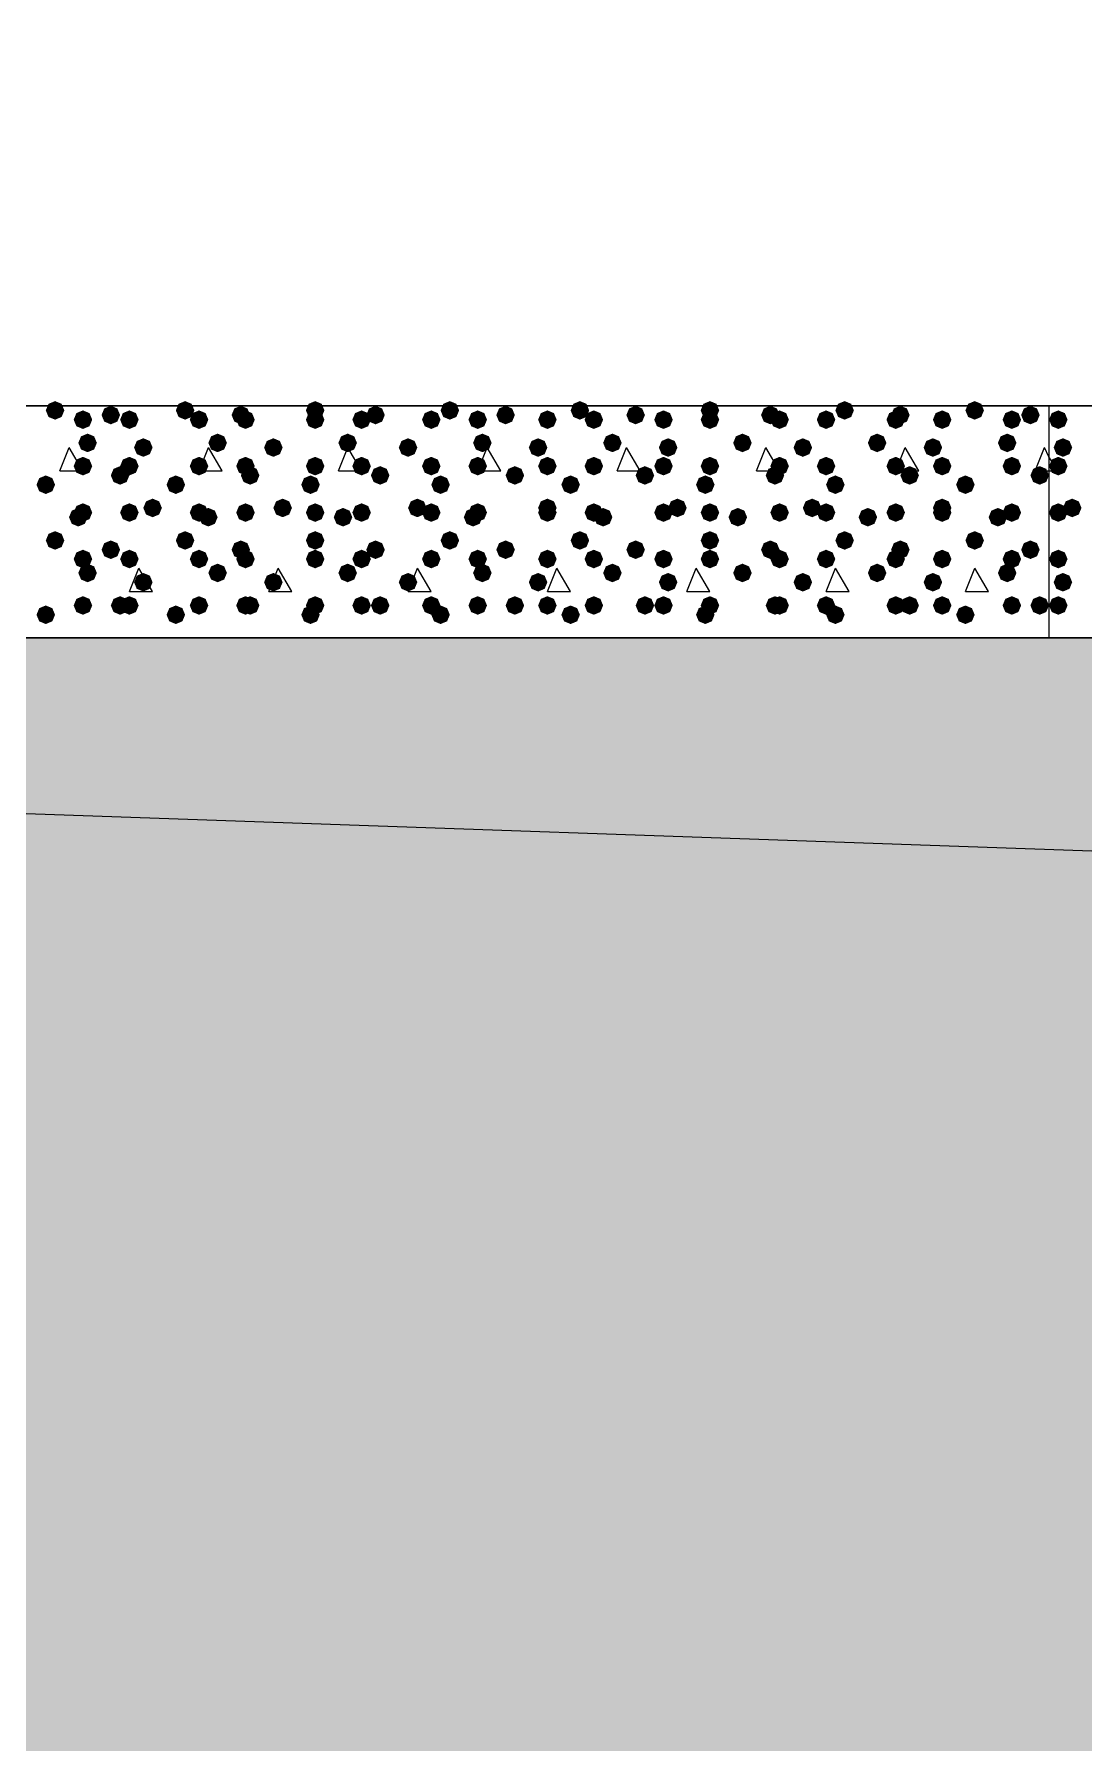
# Model space of a CAD drawing. Header units: millimetres. Extents: x 0 to 420, y 0 to 297.
# Drawn here: x 79.69 to 89.26, y 150.42 to 165.99 of the extents above; entities that cross this region are included whole.
import ezdxf

# ---------------------------------------------------------------- set-up
doc = ezdxf.new("R2010")
doc.units = ezdxf.units.MM
doc.layers.get('0').update_dxf_attribs({"linetype": 'CONTINUOUS'})

msp = doc.modelspace()

# ---------------------------------------------------------------- hatches: boundary and pattern name
at = {"true_color": 0x000008}
for points in [[(79.967667, 162.56), (79.942796, 162.500204), (79.883, 162.475333), (79.823204, 162.500204), (79.798333, 162.56), (79.823204, 162.619796), (79.883, 162.644667), (79.942796, 162.619796)], [(80.475667, 162.517667), (80.450796, 162.457871), (80.391, 162.433), (80.331204, 162.457871), (80.306333, 162.517667), (80.331204, 162.577462), (80.391, 162.602333), (80.450796, 162.577463)], [(81.153, 162.56), (81.128129, 162.500204), (81.068333, 162.475333), (81.008537, 162.500204), (80.983667, 162.56), (81.008537, 162.619796), (81.068333, 162.644667), (81.128129, 162.619796)], [(81.661, 162.517667), (81.636129, 162.457871), (81.576333, 162.433), (81.516537, 162.457871), (81.491667, 162.517667), (81.516537, 162.577462), (81.576333, 162.602333), (81.636129, 162.577463)], [(82.338333, 162.56), (82.313463, 162.500204), (82.253667, 162.475333), (82.193871, 162.500204), (82.169, 162.56), (82.193871, 162.619796), (82.253667, 162.644667), (82.313462, 162.619796)], [(82.888667, 162.517667), (82.863796, 162.457871), (82.804, 162.433), (82.744204, 162.457871), (82.719333, 162.517667), (82.744204, 162.577462), (82.804, 162.602333), (82.863796, 162.577463)], [(83.566, 162.56), (83.541129, 162.500204), (83.481333, 162.475333), (83.421537, 162.500204), (83.396667, 162.56), (83.421537, 162.619796), (83.481333, 162.644667), (83.541129, 162.619796)], [(84.074, 162.517667), (84.049129, 162.457871), (83.989333, 162.433), (83.929538, 162.457871), (83.904667, 162.517667), (83.929537, 162.577462), (83.989333, 162.602333), (84.049129, 162.577463)], [(84.751333, 162.56), (84.726462, 162.500204), (84.666667, 162.475333), (84.606871, 162.500204), (84.582, 162.56), (84.606871, 162.619796), (84.666667, 162.644667), (84.726462, 162.619796)], [(85.259333, 162.517667), (85.234462, 162.457871), (85.174667, 162.433), (85.114871, 162.457871), (85.09, 162.517667), (85.114871, 162.577462), (85.174667, 162.602333), (85.234462, 162.577463)], [(85.936667, 162.56), (85.911796, 162.500204), (85.852, 162.475333), (85.792204, 162.500204), (85.767333, 162.56), (85.792204, 162.619796), (85.852, 162.644667), (85.911796, 162.619796)], [(86.487, 162.517667), (86.462129, 162.457871), (86.402333, 162.433), (86.342538, 162.457871), (86.317667, 162.517667), (86.342537, 162.577462), (86.402333, 162.602333), (86.462129, 162.577463)], [(87.164333, 162.56), (87.139462, 162.500204), (87.079667, 162.475333), (87.019871, 162.500204), (86.995, 162.56), (87.019871, 162.619796), (87.079667, 162.644667), (87.139462, 162.619796)], [(87.672333, 162.517667), (87.647463, 162.457871), (87.587667, 162.433), (87.527871, 162.457871), (87.503, 162.517667), (87.527871, 162.577462), (87.587667, 162.602333), (87.647462, 162.577463)], [(88.349667, 162.56), (88.324796, 162.500204), (88.265, 162.475333), (88.205204, 162.500204), (88.180333, 162.56), (88.205204, 162.619796), (88.265, 162.644667), (88.324796, 162.619796)], [(88.857667, 162.517667), (88.832796, 162.457871), (88.773, 162.433), (88.713204, 162.457871), (88.688333, 162.517667), (88.713204, 162.577462), (88.773, 162.602333), (88.832796, 162.577463)], [(80.221667, 162.475333), (80.196796, 162.415537), (80.137, 162.390667), (80.077204, 162.415537), (80.052333, 162.475333), (80.077204, 162.535129), (80.137, 162.56), (80.196796, 162.535129)], [(80.645, 162.475333), (80.620129, 162.415537), (80.560333, 162.390667), (80.500538, 162.415537), (80.475667, 162.475333), (80.500537, 162.535129), (80.560333, 162.56), (80.620129, 162.535129)], [(81.28, 162.475333), (81.255129, 162.415537), (81.195333, 162.390667), (81.135538, 162.415537), (81.110667, 162.475333), (81.135537, 162.535129), (81.195333, 162.56), (81.255129, 162.535129)], [(81.703333, 162.475333), (81.678463, 162.415537), (81.618667, 162.390667), (81.558871, 162.415537), (81.534, 162.475333), (81.558871, 162.535129), (81.618667, 162.56), (81.678462, 162.535129)], [(82.338333, 162.475333), (82.313463, 162.415537), (82.253667, 162.390667), (82.193871, 162.415537), (82.169, 162.475333), (82.193871, 162.535129), (82.253667, 162.56), (82.313462, 162.535129)], [(82.761667, 162.475333), (82.736796, 162.415537), (82.677, 162.390667), (82.617204, 162.415537), (82.592333, 162.475333), (82.617204, 162.535129), (82.677, 162.56), (82.736796, 162.535129)], [(83.396667, 162.475333), (83.371796, 162.415537), (83.312, 162.390667), (83.252204, 162.415537), (83.227333, 162.475333), (83.252204, 162.535129), (83.312, 162.56), (83.371796, 162.535129)], [(83.82, 162.475333), (83.795129, 162.415537), (83.735333, 162.390667), (83.675538, 162.415537), (83.650667, 162.475333), (83.675537, 162.535129), (83.735333, 162.56), (83.795129, 162.535129)], [(84.455, 162.475333), (84.430129, 162.415537), (84.370333, 162.390667), (84.310538, 162.415537), (84.285667, 162.475333), (84.310537, 162.535129), (84.370333, 162.56), (84.430129, 162.535129)], [(84.878333, 162.475333), (84.853463, 162.415537), (84.793667, 162.390667), (84.733871, 162.415537), (84.709, 162.475333), (84.733871, 162.535129), (84.793667, 162.56), (84.853462, 162.535129)], [(85.513333, 162.475333), (85.488463, 162.415537), (85.428667, 162.390667), (85.368871, 162.415537), (85.344, 162.475333), (85.368871, 162.535129), (85.428667, 162.56), (85.488462, 162.535129)], [(85.936667, 162.475333), (85.911796, 162.415537), (85.852, 162.390667), (85.792204, 162.415537), (85.767333, 162.475333), (85.792204, 162.535129), (85.852, 162.56), (85.911796, 162.535129)], [(86.571667, 162.475333), (86.546796, 162.415537), (86.487, 162.390667), (86.427204, 162.415537), (86.402333, 162.475333), (86.427204, 162.535129), (86.487, 162.56), (86.546796, 162.535129)], [(86.995, 162.475333), (86.970129, 162.415537), (86.910333, 162.390667), (86.850538, 162.415537), (86.825667, 162.475333), (86.850537, 162.535129), (86.910333, 162.56), (86.970129, 162.535129)], [(87.63, 162.475333), (87.605129, 162.415537), (87.545333, 162.390667), (87.485538, 162.415537), (87.460667, 162.475333), (87.485537, 162.535129), (87.545333, 162.56), (87.605129, 162.535129)], [(88.053333, 162.475333), (88.028463, 162.415537), (87.968667, 162.390667), (87.908871, 162.415537), (87.884, 162.475333), (87.908871, 162.535129), (87.968667, 162.56), (88.028462, 162.535129)], [(88.688333, 162.475333), (88.663463, 162.415537), (88.603667, 162.390667), (88.543871, 162.415537), (88.519, 162.475333), (88.543871, 162.535129), (88.603667, 162.56), (88.663462, 162.535129)], [(80.264, 162.263667), (80.239129, 162.203871), (80.179333, 162.179), (80.119538, 162.203871), (80.094667, 162.263667), (80.119537, 162.323462), (80.179333, 162.348333), (80.239129, 162.323463)], [(80.772, 162.221333), (80.747129, 162.161537), (80.687333, 162.136667), (80.627538, 162.161537), (80.602667, 162.221333), (80.627537, 162.281129), (80.687333, 162.306), (80.747129, 162.281129)], [(81.449333, 162.263667), (81.424462, 162.203871), (81.364667, 162.179), (81.304871, 162.203871), (81.28, 162.263667), (81.304871, 162.323462), (81.364667, 162.348333), (81.424462, 162.323463)], [(81.957333, 162.221333), (81.932463, 162.161537), (81.872667, 162.136667), (81.812871, 162.161537), (81.788, 162.221333), (81.812871, 162.281129), (81.872667, 162.306), (81.932462, 162.281129)], [(82.634667, 162.263667), (82.609796, 162.203871), (82.55, 162.179), (82.490204, 162.203871), (82.465333, 162.263667), (82.490204, 162.323462), (82.55, 162.348333), (82.609796, 162.323463)], [(83.185, 162.221333), (83.160129, 162.161537), (83.100333, 162.136667), (83.040538, 162.161537), (83.015667, 162.221333), (83.040537, 162.281129), (83.100333, 162.306), (83.160129, 162.281129)], [(83.862333, 162.263667), (83.837463, 162.203871), (83.777667, 162.179), (83.717871, 162.203871), (83.693, 162.263667), (83.717871, 162.323462), (83.777667, 162.348333), (83.837462, 162.323463)], [(84.370333, 162.221333), (84.345463, 162.161537), (84.285667, 162.136667), (84.225871, 162.161537), (84.201, 162.221333), (84.225871, 162.281129), (84.285667, 162.306), (84.345462, 162.281129)], [(85.047667, 162.263667), (85.022796, 162.203871), (84.963, 162.179), (84.903204, 162.203871), (84.878333, 162.263667), (84.903204, 162.323462), (84.963, 162.348333), (85.022796, 162.323463)], [(85.555667, 162.221333), (85.530796, 162.161537), (85.471, 162.136667), (85.411204, 162.161537), (85.386333, 162.221333), (85.411204, 162.281129), (85.471, 162.306), (85.530796, 162.281129)], [(86.233, 162.263667), (86.208129, 162.203871), (86.148333, 162.179), (86.088538, 162.203871), (86.063667, 162.263667), (86.088537, 162.323462), (86.148333, 162.348333), (86.208129, 162.323463)], [(86.783333, 162.221333), (86.758463, 162.161537), (86.698667, 162.136667), (86.638871, 162.161537), (86.614, 162.221333), (86.638871, 162.281129), (86.698667, 162.306), (86.758462, 162.281129)], [(87.460667, 162.263667), (87.435796, 162.203871), (87.376, 162.179), (87.316204, 162.203871), (87.291333, 162.263667), (87.316204, 162.323462), (87.376, 162.348333), (87.435796, 162.323463)], [(87.968667, 162.221333), (87.943796, 162.161537), (87.884, 162.136667), (87.824204, 162.161537), (87.799333, 162.221333), (87.824204, 162.281129), (87.884, 162.306), (87.943796, 162.281129)], [(88.646, 162.263667), (88.621129, 162.203871), (88.561333, 162.179), (88.501537, 162.203871), (88.476667, 162.263667), (88.501537, 162.323462), (88.561333, 162.348333), (88.621129, 162.323463)], [(80.221667, 162.052), (80.196796, 161.992204), (80.137, 161.967333), (80.077204, 161.992204), (80.052333, 162.052), (80.077204, 162.111796), (80.137, 162.136667), (80.196796, 162.111796)], [(80.645, 162.052), (80.620129, 161.992204), (80.560333, 161.967333), (80.500538, 161.992204), (80.475667, 162.052), (80.500537, 162.111796), (80.560333, 162.136667), (80.620129, 162.111796)], [(81.28, 162.052), (81.255129, 161.992204), (81.195333, 161.967333), (81.135538, 161.992204), (81.110667, 162.052), (81.135537, 162.111796), (81.195333, 162.136667), (81.255129, 162.111796)], [(81.703333, 162.052), (81.678463, 161.992204), (81.618667, 161.967333), (81.558871, 161.992204), (81.534, 162.052), (81.558871, 162.111796), (81.618667, 162.136667), (81.678462, 162.111796)], [(82.338333, 162.052), (82.313463, 161.992204), (82.253667, 161.967333), (82.193871, 161.992204), (82.169, 162.052), (82.193871, 162.111796), (82.253667, 162.136667), (82.313462, 162.111796)], [(82.761667, 162.052), (82.736796, 161.992204), (82.677, 161.967333), (82.617204, 161.992204), (82.592333, 162.052), (82.617204, 162.111796), (82.677, 162.136667), (82.736796, 162.111796)], [(83.396667, 162.052), (83.371796, 161.992204), (83.312, 161.967333), (83.252204, 161.992204), (83.227333, 162.052), (83.252204, 162.111796), (83.312, 162.136667), (83.371796, 162.111796)], [(83.82, 162.052), (83.795129, 161.992204), (83.735333, 161.967333), (83.675538, 161.992204), (83.650667, 162.052), (83.675537, 162.111796), (83.735333, 162.136667), (83.795129, 162.111796)], [(84.455, 162.052), (84.430129, 161.992204), (84.370333, 161.967333), (84.310538, 161.992204), (84.285667, 162.052), (84.310537, 162.111796), (84.370333, 162.136667), (84.430129, 162.111796)], [(84.878333, 162.052), (84.853463, 161.992204), (84.793667, 161.967333), (84.733871, 161.992204), (84.709, 162.052), (84.733871, 162.111796), (84.793667, 162.136667), (84.853462, 162.111796)], [(85.513333, 162.052), (85.488463, 161.992204), (85.428667, 161.967333), (85.368871, 161.992204), (85.344, 162.052), (85.368871, 162.111796), (85.428667, 162.136667), (85.488462, 162.111796)], [(85.936667, 162.052), (85.911796, 161.992204), (85.852, 161.967333), (85.792204, 161.992204), (85.767333, 162.052), (85.792204, 162.111796), (85.852, 162.136667), (85.911796, 162.111796)], [(86.571667, 162.052), (86.546796, 161.992204), (86.487, 161.967333), (86.427204, 161.992204), (86.402333, 162.052), (86.427204, 162.111796), (86.487, 162.136667), (86.546796, 162.111796)], [(86.995, 162.052), (86.970129, 161.992204), (86.910333, 161.967333), (86.850538, 161.992204), (86.825667, 162.052), (86.850537, 162.111796), (86.910333, 162.136667), (86.970129, 162.111796)], [(87.63, 162.052), (87.605129, 161.992204), (87.545333, 161.967333), (87.485538, 161.992204), (87.460667, 162.052), (87.485537, 162.111796), (87.545333, 162.136667), (87.605129, 162.111796)], [(88.053333, 162.052), (88.028463, 161.992204), (87.968667, 161.967333), (87.908871, 161.992204), (87.884, 162.052), (87.908871, 162.111796), (87.968667, 162.136667), (88.028462, 162.111796)], [(88.688333, 162.052), (88.663463, 161.992204), (88.603667, 161.967333), (88.543871, 161.992204), (88.519, 162.052), (88.543871, 162.111796), (88.603667, 162.136667), (88.663462, 162.111796)], [(79.883, 161.882667), (79.858129, 161.822871), (79.798333, 161.798), (79.738537, 161.822871), (79.713667, 161.882667), (79.738537, 161.942462), (79.798333, 161.967333), (79.858129, 161.942463)], [(80.560333, 161.967333), (80.535463, 161.907537), (80.475667, 161.882667), (80.415871, 161.907537), (80.391, 161.967333), (80.415871, 162.027129), (80.475667, 162.052), (80.535462, 162.027129)], [(81.068333, 161.882667), (81.043463, 161.822871), (80.983667, 161.798), (80.923871, 161.822871), (80.899, 161.882667), (80.923871, 161.942462), (80.983667, 161.967333), (81.043462, 161.942463)], [(81.745667, 161.967333), (81.720796, 161.907537), (81.661, 161.882667), (81.601204, 161.907537), (81.576333, 161.967333), (81.601204, 162.027129), (81.661, 162.052), (81.720796, 162.027129)], [(82.296, 161.882667), (82.271129, 161.822871), (82.211333, 161.798), (82.151537, 161.822871), (82.126667, 161.882667), (82.151537, 161.942462), (82.211333, 161.967333), (82.271129, 161.942463)], [(82.931, 161.967333), (82.906129, 161.907537), (82.846333, 161.882667), (82.786537, 161.907537), (82.761667, 161.967333), (82.786537, 162.027129), (82.846333, 162.052), (82.906129, 162.027129)], [(83.481333, 161.882667), (83.456463, 161.822871), (83.396667, 161.798), (83.336871, 161.822871), (83.312, 161.882667), (83.336871, 161.942462), (83.396667, 161.967333), (83.456462, 161.942463)], [(84.158667, 161.967333), (84.133796, 161.907537), (84.074, 161.882667), (84.014204, 161.907537), (83.989333, 161.967333), (84.014204, 162.027129), (84.074, 162.052), (84.133796, 162.027129)], [(84.666667, 161.882667), (84.641796, 161.822871), (84.582, 161.798), (84.522204, 161.822871), (84.497333, 161.882667), (84.522204, 161.942462), (84.582, 161.967333), (84.641796, 161.942463)], [(85.344, 161.967333), (85.319129, 161.907537), (85.259333, 161.882667), (85.199538, 161.907537), (85.174667, 161.967333), (85.199537, 162.027129), (85.259333, 162.052), (85.319129, 162.027129)], [(85.894333, 161.882667), (85.869462, 161.822871), (85.809667, 161.798), (85.749871, 161.822871), (85.725, 161.882667), (85.749871, 161.942462), (85.809667, 161.967333), (85.869462, 161.942463)], [(86.529333, 161.967333), (86.504462, 161.907537), (86.444667, 161.882667), (86.384871, 161.907537), (86.36, 161.967333), (86.384871, 162.027129), (86.444667, 162.052), (86.504462, 162.027129)], [(87.079667, 161.882667), (87.054796, 161.822871), (86.995, 161.798), (86.935204, 161.822871), (86.910333, 161.882667), (86.935204, 161.942462), (86.995, 161.967333), (87.054796, 161.942463)], [(87.757, 161.967333), (87.732129, 161.907537), (87.672333, 161.882667), (87.612538, 161.907537), (87.587667, 161.967333), (87.612537, 162.027129), (87.672333, 162.052), (87.732129, 162.027129)], [(88.265, 161.882667), (88.240129, 161.822871), (88.180333, 161.798), (88.120538, 161.822871), (88.095667, 161.882667), (88.120537, 161.942462), (88.180333, 161.967333), (88.240129, 161.942463)], [(88.942333, 161.967333), (88.917463, 161.907537), (88.857667, 161.882667), (88.797871, 161.907537), (88.773, 161.967333), (88.797871, 162.027129), (88.857667, 162.052), (88.917462, 162.027129)], [(80.179333, 161.586333), (80.154462, 161.526537), (80.094667, 161.501667), (80.034871, 161.526537), (80.01, 161.586333), (80.034871, 161.646129), (80.094667, 161.671), (80.154462, 161.646129)], [(80.221667, 161.628667), (80.196796, 161.568871), (80.137, 161.544), (80.077204, 161.568871), (80.052333, 161.628667), (80.077204, 161.688462), (80.137, 161.713333), (80.196796, 161.688463)], [(80.645, 161.628667), (80.620129, 161.568871), (80.560333, 161.544), (80.500538, 161.568871), (80.475667, 161.628667), (80.500537, 161.688462), (80.560333, 161.713333), (80.620129, 161.688463)], [(80.856667, 161.671), (80.831796, 161.611204), (80.772, 161.586333), (80.712204, 161.611204), (80.687333, 161.671), (80.712204, 161.730796), (80.772, 161.755667), (80.831796, 161.730796)], [(81.28, 161.628667), (81.255129, 161.568871), (81.195333, 161.544), (81.135538, 161.568871), (81.110667, 161.628667), (81.135537, 161.688462), (81.195333, 161.713333), (81.255129, 161.688463)], [(81.364667, 161.586333), (81.339796, 161.526537), (81.28, 161.501667), (81.220204, 161.526537), (81.195333, 161.586333), (81.220204, 161.646129), (81.28, 161.671), (81.339796, 161.646129)], [(81.703333, 161.628667), (81.678463, 161.568871), (81.618667, 161.544), (81.558871, 161.568871), (81.534, 161.628667), (81.558871, 161.688462), (81.618667, 161.713333), (81.678462, 161.688463)], [(82.042, 161.671), (82.017129, 161.611204), (81.957333, 161.586333), (81.897538, 161.611204), (81.872667, 161.671), (81.897537, 161.730796), (81.957333, 161.755667), (82.017129, 161.730796)], [(82.338333, 161.628667), (82.313463, 161.568871), (82.253667, 161.544), (82.193871, 161.568871), (82.169, 161.628667), (82.193871, 161.688462), (82.253667, 161.713333), (82.313462, 161.688463)], [(82.592333, 161.586333), (82.567463, 161.526537), (82.507667, 161.501667), (82.447871, 161.526537), (82.423, 161.586333), (82.447871, 161.646129), (82.507667, 161.671), (82.567462, 161.646129)], [(82.761667, 161.628667), (82.736796, 161.568871), (82.677, 161.544), (82.617204, 161.568871), (82.592333, 161.628667), (82.617204, 161.688462), (82.677, 161.713333), (82.736796, 161.688463)], [(83.269667, 161.671), (83.244796, 161.611204), (83.185, 161.586333), (83.125204, 161.611204), (83.100333, 161.671), (83.125204, 161.730796), (83.185, 161.755667), (83.244796, 161.730796)], [(83.396667, 161.628667), (83.371796, 161.568871), (83.312, 161.544), (83.252204, 161.568871), (83.227333, 161.628667), (83.252204, 161.688462), (83.312, 161.713333), (83.371796, 161.688463)], [(83.777667, 161.586333), (83.752796, 161.526537), (83.693, 161.501667), (83.633204, 161.526537), (83.608333, 161.586333), (83.633204, 161.646129), (83.693, 161.671), (83.752796, 161.646129)], [(83.82, 161.628667), (83.795129, 161.568871), (83.735333, 161.544), (83.675538, 161.568871), (83.650667, 161.628667), (83.675537, 161.688462), (83.735333, 161.713333), (83.795129, 161.688463)], [(84.455, 161.671), (84.430129, 161.611204), (84.370333, 161.586333), (84.310538, 161.611204), (84.285667, 161.671), (84.310537, 161.730796), (84.370333, 161.755667), (84.430129, 161.730796)], [(84.455, 161.628667), (84.430129, 161.568871), (84.370333, 161.544), (84.310538, 161.568871), (84.285667, 161.628667), (84.310537, 161.688462), (84.370333, 161.713333), (84.430129, 161.688463)], [(84.878333, 161.628667), (84.853463, 161.568871), (84.793667, 161.544), (84.733871, 161.568871), (84.709, 161.628667), (84.733871, 161.688462), (84.793667, 161.713333), (84.853462, 161.688463)], [(84.963, 161.586333), (84.938129, 161.526537), (84.878333, 161.501667), (84.818537, 161.526537), (84.793667, 161.586333), (84.818537, 161.646129), (84.878333, 161.671), (84.938129, 161.646129)], [(85.513333, 161.628667), (85.488463, 161.568871), (85.428667, 161.544), (85.368871, 161.568871), (85.344, 161.628667), (85.368871, 161.688462), (85.428667, 161.713333), (85.488462, 161.688463)], [(85.640333, 161.671), (85.615463, 161.611204), (85.555667, 161.586333), (85.495871, 161.611204), (85.471, 161.671), (85.495871, 161.730796), (85.555667, 161.755667), (85.615462, 161.730796)], [(85.936667, 161.628667), (85.911796, 161.568871), (85.852, 161.544), (85.792204, 161.568871), (85.767333, 161.628667), (85.792204, 161.688462), (85.852, 161.713333), (85.911796, 161.688463)], [(86.190667, 161.586333), (86.165796, 161.526537), (86.106, 161.501667), (86.046204, 161.526537), (86.021333, 161.586333), (86.046204, 161.646129), (86.106, 161.671), (86.165796, 161.646129)], [(86.571667, 161.628667), (86.546796, 161.568871), (86.487, 161.544), (86.427204, 161.568871), (86.402333, 161.628667), (86.427204, 161.688462), (86.487, 161.713333), (86.546796, 161.688463)], [(86.868, 161.671), (86.843129, 161.611204), (86.783333, 161.586333), (86.723537, 161.611204), (86.698667, 161.671), (86.723537, 161.730796), (86.783333, 161.755667), (86.843129, 161.730796)], [(86.995, 161.628667), (86.970129, 161.568871), (86.910333, 161.544), (86.850538, 161.568871), (86.825667, 161.628667), (86.850537, 161.688462), (86.910333, 161.713333), (86.970129, 161.688463)], [(87.376, 161.586333), (87.351129, 161.526537), (87.291333, 161.501667), (87.231537, 161.526537), (87.206667, 161.586333), (87.231537, 161.646129), (87.291333, 161.671), (87.351129, 161.646129)], [(87.63, 161.628667), (87.605129, 161.568871), (87.545333, 161.544), (87.485538, 161.568871), (87.460667, 161.628667), (87.485537, 161.688462), (87.545333, 161.713333), (87.605129, 161.688463)], [(88.053333, 161.671), (88.028463, 161.611204), (87.968667, 161.586333), (87.908871, 161.611204), (87.884, 161.671), (87.908871, 161.730796), (87.968667, 161.755667), (88.028462, 161.730796)], [(88.053333, 161.628667), (88.028463, 161.568871), (87.968667, 161.544), (87.908871, 161.568871), (87.884, 161.628667), (87.908871, 161.688462), (87.968667, 161.713333), (88.028462, 161.688463)], [(88.561333, 161.586333), (88.536462, 161.526537), (88.476667, 161.501667), (88.416871, 161.526537), (88.392, 161.586333), (88.416871, 161.646129), (88.476667, 161.671), (88.536462, 161.646129)], [(88.688333, 161.628667), (88.663463, 161.568871), (88.603667, 161.544), (88.543871, 161.568871), (88.519, 161.628667), (88.543871, 161.688462), (88.603667, 161.713333), (88.663462, 161.688463)], [(79.967667, 161.374667), (79.942796, 161.314871), (79.883, 161.29), (79.823204, 161.314871), (79.798333, 161.374667), (79.823204, 161.434462), (79.883, 161.459333), (79.942796, 161.434463)], [(80.475667, 161.29), (80.450796, 161.230204), (80.391, 161.205333), (80.331204, 161.230204), (80.306333, 161.29), (80.331204, 161.349796), (80.391, 161.374667), (80.450796, 161.349796)], [(81.153, 161.374667), (81.128129, 161.314871), (81.068333, 161.29), (81.008537, 161.314871), (80.983667, 161.374667), (81.008537, 161.434462), (81.068333, 161.459333), (81.128129, 161.434463)], [(81.661, 161.29), (81.636129, 161.230204), (81.576333, 161.205333), (81.516537, 161.230204), (81.491667, 161.29), (81.516537, 161.349796), (81.576333, 161.374667), (81.636129, 161.349796)], [(82.338333, 161.374667), (82.313463, 161.314871), (82.253667, 161.29), (82.193871, 161.314871), (82.169, 161.374667), (82.193871, 161.434462), (82.253667, 161.459333), (82.313462, 161.434463)], [(82.888667, 161.29), (82.863796, 161.230204), (82.804, 161.205333), (82.744204, 161.230204), (82.719333, 161.29), (82.744204, 161.349796), (82.804, 161.374667), (82.863796, 161.349796)], [(83.566, 161.374667), (83.541129, 161.314871), (83.481333, 161.29), (83.421537, 161.314871), (83.396667, 161.374667), (83.421537, 161.434462), (83.481333, 161.459333), (83.541129, 161.434463)], [(84.074, 161.29), (84.049129, 161.230204), (83.989333, 161.205333), (83.929538, 161.230204), (83.904667, 161.29), (83.929537, 161.349796), (83.989333, 161.374667), (84.049129, 161.349796)], [(84.751333, 161.374667), (84.726462, 161.314871), (84.666667, 161.29), (84.606871, 161.314871), (84.582, 161.374667), (84.606871, 161.434462), (84.666667, 161.459333), (84.726462, 161.434463)], [(85.259333, 161.29), (85.234462, 161.230204), (85.174667, 161.205333), (85.114871, 161.230204), (85.09, 161.29), (85.114871, 161.349796), (85.174667, 161.374667), (85.234462, 161.349796)], [(85.936667, 161.374667), (85.911796, 161.314871), (85.852, 161.29), (85.792204, 161.314871), (85.767333, 161.374667), (85.792204, 161.434462), (85.852, 161.459333), (85.911796, 161.434463)], [(86.487, 161.29), (86.462129, 161.230204), (86.402333, 161.205333), (86.342538, 161.230204), (86.317667, 161.29), (86.342537, 161.349796), (86.402333, 161.374667), (86.462129, 161.349796)], [(87.164333, 161.374667), (87.139462, 161.314871), (87.079667, 161.29), (87.019871, 161.314871), (86.995, 161.374667), (87.019871, 161.434462), (87.079667, 161.459333), (87.139462, 161.434463)], [(87.672333, 161.29), (87.647463, 161.230204), (87.587667, 161.205333), (87.527871, 161.230204), (87.503, 161.29), (87.527871, 161.349796), (87.587667, 161.374667), (87.647462, 161.349796)], [(88.349667, 161.374667), (88.324796, 161.314871), (88.265, 161.29), (88.205204, 161.314871), (88.180333, 161.374667), (88.205204, 161.434462), (88.265, 161.459333), (88.324796, 161.434463)], [(88.857667, 161.29), (88.832796, 161.230204), (88.773, 161.205333), (88.713204, 161.230204), (88.688333, 161.29), (88.713204, 161.349796), (88.773, 161.374667), (88.832796, 161.349796)], [(80.221667, 161.205333), (80.196796, 161.145537), (80.137, 161.120667), (80.077204, 161.145537), (80.052333, 161.205333), (80.077204, 161.265129), (80.137, 161.29), (80.196796, 161.265129)], [(80.645, 161.205333), (80.620129, 161.145537), (80.560333, 161.120667), (80.500538, 161.145537), (80.475667, 161.205333), (80.500537, 161.265129), (80.560333, 161.29), (80.620129, 161.265129)], [(81.28, 161.205333), (81.255129, 161.145537), (81.195333, 161.120667), (81.135538, 161.145537), (81.110667, 161.205333), (81.135537, 161.265129), (81.195333, 161.29), (81.255129, 161.265129)], [(81.703333, 161.205333), (81.678463, 161.145537), (81.618667, 161.120667), (81.558871, 161.145537), (81.534, 161.205333), (81.558871, 161.265129), (81.618667, 161.29), (81.678462, 161.265129)], [(82.338333, 161.205333), (82.313463, 161.145537), (82.253667, 161.120667), (82.193871, 161.145537), (82.169, 161.205333), (82.193871, 161.265129), (82.253667, 161.29), (82.313462, 161.265129)], [(82.761667, 161.205333), (82.736796, 161.145537), (82.677, 161.120667), (82.617204, 161.145537), (82.592333, 161.205333), (82.617204, 161.265129), (82.677, 161.29), (82.736796, 161.265129)], [(83.396667, 161.205333), (83.371796, 161.145537), (83.312, 161.120667), (83.252204, 161.145537), (83.227333, 161.205333), (83.252204, 161.265129), (83.312, 161.29), (83.371796, 161.265129)], [(83.82, 161.205333), (83.795129, 161.145537), (83.735333, 161.120667), (83.675538, 161.145537), (83.650667, 161.205333), (83.675537, 161.265129), (83.735333, 161.29), (83.795129, 161.265129)], [(84.455, 161.205333), (84.430129, 161.145537), (84.370333, 161.120667), (84.310538, 161.145537), (84.285667, 161.205333), (84.310537, 161.265129), (84.370333, 161.29), (84.430129, 161.265129)], [(84.878333, 161.205333), (84.853463, 161.145537), (84.793667, 161.120667), (84.733871, 161.145537), (84.709, 161.205333), (84.733871, 161.265129), (84.793667, 161.29), (84.853462, 161.265129)], [(85.513333, 161.205333), (85.488463, 161.145537), (85.428667, 161.120667), (85.368871, 161.145537), (85.344, 161.205333), (85.368871, 161.265129), (85.428667, 161.29), (85.488462, 161.265129)], [(85.936667, 161.205333), (85.911796, 161.145537), (85.852, 161.120667), (85.792204, 161.145537), (85.767333, 161.205333), (85.792204, 161.265129), (85.852, 161.29), (85.911796, 161.265129)], [(86.571667, 161.205333), (86.546796, 161.145537), (86.487, 161.120667), (86.427204, 161.145537), (86.402333, 161.205333), (86.427204, 161.265129), (86.487, 161.29), (86.546796, 161.265129)], [(86.995, 161.205333), (86.970129, 161.145537), (86.910333, 161.120667), (86.850538, 161.145537), (86.825667, 161.205333), (86.850537, 161.265129), (86.910333, 161.29), (86.970129, 161.265129)], [(87.63, 161.205333), (87.605129, 161.145537), (87.545333, 161.120667), (87.485538, 161.145537), (87.460667, 161.205333), (87.485537, 161.265129), (87.545333, 161.29), (87.605129, 161.265129)], [(88.053333, 161.205333), (88.028463, 161.145537), (87.968667, 161.120667), (87.908871, 161.145537), (87.884, 161.205333), (87.908871, 161.265129), (87.968667, 161.29), (88.028462, 161.265129)], [(88.688333, 161.205333), (88.663463, 161.145537), (88.603667, 161.120667), (88.543871, 161.145537), (88.519, 161.205333), (88.543871, 161.265129), (88.603667, 161.29), (88.663462, 161.265129)], [(80.264, 161.078333), (80.239129, 161.018537), (80.179333, 160.993667), (80.119538, 161.018537), (80.094667, 161.078333), (80.119537, 161.138129), (80.179333, 161.163), (80.239129, 161.138129)], [(80.772, 160.993667), (80.747129, 160.933871), (80.687333, 160.909), (80.627538, 160.933871), (80.602667, 160.993667), (80.627537, 161.053462), (80.687333, 161.078333), (80.747129, 161.053463)], [(81.449333, 161.078333), (81.424462, 161.018537), (81.364667, 160.993667), (81.304871, 161.018537), (81.28, 161.078333), (81.304871, 161.138129), (81.364667, 161.163), (81.424462, 161.138129)], [(81.957333, 160.993667), (81.932463, 160.933871), (81.872667, 160.909), (81.812871, 160.933871), (81.788, 160.993667), (81.812871, 161.053462), (81.872667, 161.078333), (81.932462, 161.053463)], [(82.634667, 161.078333), (82.609796, 161.018537), (82.55, 160.993667), (82.490204, 161.018537), (82.465333, 161.078333), (82.490204, 161.138129), (82.55, 161.163), (82.609796, 161.138129)], [(83.185, 160.993667), (83.160129, 160.933871), (83.100333, 160.909), (83.040538, 160.933871), (83.015667, 160.993667), (83.040537, 161.053462), (83.100333, 161.078333), (83.160129, 161.053463)], [(83.862333, 161.078333), (83.837463, 161.018537), (83.777667, 160.993667), (83.717871, 161.018537), (83.693, 161.078333), (83.717871, 161.138129), (83.777667, 161.163), (83.837462, 161.138129)], [(84.370333, 160.993667), (84.345463, 160.933871), (84.285667, 160.909), (84.225871, 160.933871), (84.201, 160.993667), (84.225871, 161.053462), (84.285667, 161.078333), (84.345462, 161.053463)], [(85.047667, 161.078333), (85.022796, 161.018537), (84.963, 160.993667), (84.903204, 161.018537), (84.878333, 161.078333), (84.903204, 161.138129), (84.963, 161.163), (85.022796, 161.138129)], [(85.555667, 160.993667), (85.530796, 160.933871), (85.471, 160.909), (85.411204, 160.933871), (85.386333, 160.993667), (85.411204, 161.053462), (85.471, 161.078333), (85.530796, 161.053463)], [(86.233, 161.078333), (86.208129, 161.018537), (86.148333, 160.993667), (86.088538, 161.018537), (86.063667, 161.078333), (86.088537, 161.138129), (86.148333, 161.163), (86.208129, 161.138129)], [(86.783333, 160.993667), (86.758463, 160.933871), (86.698667, 160.909), (86.638871, 160.933871), (86.614, 160.993667), (86.638871, 161.053462), (86.698667, 161.078333), (86.758462, 161.053463)], [(87.460667, 161.078333), (87.435796, 161.018537), (87.376, 160.993667), (87.316204, 161.018537), (87.291333, 161.078333), (87.316204, 161.138129), (87.376, 161.163), (87.435796, 161.138129)], [(87.968667, 160.993667), (87.943796, 160.933871), (87.884, 160.909), (87.824204, 160.933871), (87.799333, 160.993667), (87.824204, 161.053462), (87.884, 161.078333), (87.943796, 161.053463)], [(88.646, 161.078333), (88.621129, 161.018537), (88.561333, 160.993667), (88.501537, 161.018537), (88.476667, 161.078333), (88.501537, 161.138129), (88.561333, 161.163), (88.621129, 161.138129)], [(79.883, 160.697333), (79.858129, 160.637537), (79.798333, 160.612667), (79.738537, 160.637537), (79.713667, 160.697333), (79.738537, 160.757129), (79.798333, 160.782), (79.858129, 160.757129)], [(80.221667, 160.782), (80.196796, 160.722204), (80.137, 160.697333), (80.077204, 160.722204), (80.052333, 160.782), (80.077204, 160.841796), (80.137, 160.866667), (80.196796, 160.841796)], [(80.560333, 160.782), (80.535463, 160.722204), (80.475667, 160.697333), (80.415871, 160.722204), (80.391, 160.782), (80.415871, 160.841796), (80.475667, 160.866667), (80.535462, 160.841796)], [(80.645, 160.782), (80.620129, 160.722204), (80.560333, 160.697333), (80.500538, 160.722204), (80.475667, 160.782), (80.500537, 160.841796), (80.560333, 160.866667), (80.620129, 160.841796)], [(81.068333, 160.697333), (81.043463, 160.637537), (80.983667, 160.612667), (80.923871, 160.637537), (80.899, 160.697333), (80.923871, 160.757129), (80.983667, 160.782), (81.043462, 160.757129)], [(81.28, 160.782), (81.255129, 160.722204), (81.195333, 160.697333), (81.135538, 160.722204), (81.110667, 160.782), (81.135537, 160.841796), (81.195333, 160.866667), (81.255129, 160.841796)], [(81.703333, 160.782), (81.678463, 160.722204), (81.618667, 160.697333), (81.558871, 160.722204), (81.534, 160.782), (81.558871, 160.841796), (81.618667, 160.866667), (81.678462, 160.841796)], [(81.745667, 160.782), (81.720796, 160.722204), (81.661, 160.697333), (81.601204, 160.722204), (81.576333, 160.782), (81.601204, 160.841796), (81.661, 160.866667), (81.720796, 160.841796)], [(82.296, 160.697333), (82.271129, 160.637537), (82.211333, 160.612667), (82.151537, 160.637537), (82.126667, 160.697333), (82.151537, 160.757129), (82.211333, 160.782), (82.271129, 160.757129)], [(82.338333, 160.782), (82.313463, 160.722204), (82.253667, 160.697333), (82.193871, 160.722204), (82.169, 160.782), (82.193871, 160.841796), (82.253667, 160.866667), (82.313462, 160.841796)], [(82.761667, 160.782), (82.736796, 160.722204), (82.677, 160.697333), (82.617204, 160.722204), (82.592333, 160.782), (82.617204, 160.841796), (82.677, 160.866667), (82.736796, 160.841796)], [(82.931, 160.782), (82.906129, 160.722204), (82.846333, 160.697333), (82.786537, 160.722204), (82.761667, 160.782), (82.786537, 160.841796), (82.846333, 160.866667), (82.906129, 160.841796)], [(83.396667, 160.782), (83.371796, 160.722204), (83.312, 160.697333), (83.252204, 160.722204), (83.227333, 160.782), (83.252204, 160.841796), (83.312, 160.866667), (83.371796, 160.841796)], [(83.481333, 160.697333), (83.456463, 160.637537), (83.396667, 160.612667), (83.336871, 160.637537), (83.312, 160.697333), (83.336871, 160.757129), (83.396667, 160.782), (83.456462, 160.757129)], [(83.82, 160.782), (83.795129, 160.722204), (83.735333, 160.697333), (83.675538, 160.722204), (83.650667, 160.782), (83.675537, 160.841796), (83.735333, 160.866667), (83.795129, 160.841796)], [(84.158667, 160.782), (84.133796, 160.722204), (84.074, 160.697333), (84.014204, 160.722204), (83.989333, 160.782), (84.014204, 160.841796), (84.074, 160.866667), (84.133796, 160.841796)], [(84.455, 160.782), (84.430129, 160.722204), (84.370333, 160.697333), (84.310538, 160.722204), (84.285667, 160.782), (84.310537, 160.841796), (84.370333, 160.866667), (84.430129, 160.841796)], [(84.666667, 160.697333), (84.641796, 160.637537), (84.582, 160.612667), (84.522204, 160.637537), (84.497333, 160.697333), (84.522204, 160.757129), (84.582, 160.782), (84.641796, 160.757129)], [(84.878333, 160.782), (84.853463, 160.722204), (84.793667, 160.697333), (84.733871, 160.722204), (84.709, 160.782), (84.733871, 160.841796), (84.793667, 160.866667), (84.853462, 160.841796)], [(85.344, 160.782), (85.319129, 160.722204), (85.259333, 160.697333), (85.199538, 160.722204), (85.174667, 160.782), (85.199537, 160.841796), (85.259333, 160.866667), (85.319129, 160.841796)], [(85.513333, 160.782), (85.488463, 160.722204), (85.428667, 160.697333), (85.368871, 160.722204), (85.344, 160.782), (85.368871, 160.841796), (85.428667, 160.866667), (85.488462, 160.841796)], [(85.894333, 160.697333), (85.869462, 160.637537), (85.809667, 160.612667), (85.749871, 160.637537), (85.725, 160.697333), (85.749871, 160.757129), (85.809667, 160.782), (85.869462, 160.757129)], [(85.936667, 160.782), (85.911796, 160.722204), (85.852, 160.697333), (85.792204, 160.722204), (85.767333, 160.782), (85.792204, 160.841796), (85.852, 160.866667), (85.911796, 160.841796)], [(86.529333, 160.782), (86.504462, 160.722204), (86.444667, 160.697333), (86.384871, 160.722204), (86.36, 160.782), (86.384871, 160.841796), (86.444667, 160.866667), (86.504462, 160.841796)], [(86.571667, 160.782), (86.546796, 160.722204), (86.487, 160.697333), (86.427204, 160.722204), (86.402333, 160.782), (86.427204, 160.841796), (86.487, 160.866667), (86.546796, 160.841796)], [(86.995, 160.782), (86.970129, 160.722204), (86.910333, 160.697333), (86.850538, 160.722204), (86.825667, 160.782), (86.850537, 160.841796), (86.910333, 160.866667), (86.970129, 160.841796)], [(87.079667, 160.697333), (87.054796, 160.637537), (86.995, 160.612667), (86.935204, 160.637537), (86.910333, 160.697333), (86.935204, 160.757129), (86.995, 160.782), (87.054796, 160.757129)], [(87.63, 160.782), (87.605129, 160.722204), (87.545333, 160.697333), (87.485538, 160.722204), (87.460667, 160.782), (87.485537, 160.841796), (87.545333, 160.866667), (87.605129, 160.841796)], [(87.757, 160.782), (87.732129, 160.722204), (87.672333, 160.697333), (87.612538, 160.722204), (87.587667, 160.782), (87.612537, 160.841796), (87.672333, 160.866667), (87.732129, 160.841796)], [(88.053333, 160.782), (88.028463, 160.722204), (87.968667, 160.697333), (87.908871, 160.722204), (87.884, 160.782), (87.908871, 160.841796), (87.968667, 160.866667), (88.028462, 160.841796)], [(88.265, 160.697333), (88.240129, 160.637537), (88.180333, 160.612667), (88.120538, 160.637537), (88.095667, 160.697333), (88.120537, 160.757129), (88.180333, 160.782), (88.240129, 160.757129)], [(88.688333, 160.782), (88.663463, 160.722204), (88.603667, 160.697333), (88.543871, 160.722204), (88.519, 160.782), (88.543871, 160.841796), (88.603667, 160.866667), (88.663462, 160.841796)], [(88.942333, 160.782), (88.917463, 160.722204), (88.857667, 160.697333), (88.797871, 160.722204), (88.773, 160.782), (88.797871, 160.841796), (88.857667, 160.866667), (88.917462, 160.841796)]]:
    msp.add_hatch(color=0, dxfattribs=at).paths.add_polyline_path(points, flags=0)
at = {"true_color": 0x000007}
for points in [[(89.111667, 162.475333), (89.086796, 162.415537), (89.027, 162.390667), (88.967204, 162.415537), (88.942333, 162.475333), (88.967204, 162.535129), (89.027, 162.56), (89.086796, 162.535129)], [(89.154, 162.221333), (89.129129, 162.161537), (89.069333, 162.136667), (89.009538, 162.161537), (88.984667, 162.221333), (89.009537, 162.281129), (89.069333, 162.306), (89.129129, 162.281129)], [(89.111667, 162.052), (89.086796, 161.992204), (89.027, 161.967333), (88.967204, 161.992204), (88.942333, 162.052), (88.967204, 162.111796), (89.027, 162.136667), (89.086796, 162.111796)], [(89.111667, 161.628667), (89.086796, 161.568871), (89.027, 161.544), (88.967204, 161.568871), (88.942333, 161.628667), (88.967204, 161.688462), (89.027, 161.713333), (89.086796, 161.688463)], [(89.238667, 161.671), (89.213796, 161.611204), (89.154, 161.586333), (89.094204, 161.611204), (89.069333, 161.671), (89.094204, 161.730796), (89.154, 161.755667), (89.213796, 161.730796)], [(89.111667, 161.205333), (89.086796, 161.145537), (89.027, 161.120667), (88.967204, 161.145537), (88.942333, 161.205333), (88.967204, 161.265129), (89.027, 161.29), (89.086796, 161.265129)], [(89.154, 160.993667), (89.129129, 160.933871), (89.069333, 160.909), (89.009538, 160.933871), (88.984667, 160.993667), (89.009537, 161.053462), (89.069333, 161.078333), (89.129129, 161.053463)], [(89.111667, 160.782), (89.086796, 160.722204), (89.027, 160.697333), (88.967204, 160.722204), (88.942333, 160.782), (88.967204, 160.841796), (89.027, 160.866667), (89.086796, 160.841796)]]:
    msp.add_hatch(color=0, dxfattribs=at).paths.add_polyline_path(points, flags=0)
at = {"true_color": 0x000008}
h = msp.add_hatch(color=0, dxfattribs=at)
h.paths.add_polyline_path([(379.603, 160.485667), (33.528, 160.485667), (379.603, 148.463)], flags=0)
h.paths.add_polyline_path([(33.528, 160.485667), (379.603, 148.463), (33.528, 148.463)], flags=0)

# ---------------------------------------------------------------- linework, layer by layer
at = {"color": 0, "true_color": 0x000007}
for points in [[(32.469667, 183.811333), (32.469667, 160.485667), (380.661333, 160.485667), (380.661333, 183.811333), (218.228333, 183.811333), (218.228333, 204.978), (194.902667, 204.978), (194.902667, 183.811333)], [(32.469667, 183.811333), (32.469667, 160.485667), (380.661333, 160.485667), (380.661333, 183.811333), (218.228333, 183.811333), (218.228333, 204.978), (194.902667, 204.978), (194.902667, 183.811333)], [(88.942333, 162.602333), (88.942333, 160.485667), (91.059, 160.485667), (91.059, 162.602333)]]:
    msp.add_lwpolyline(points, close=True, dxfattribs=at)
at = {"color": 0, "true_color": 0x0000fd}
msp.add_lwpolyline([(34.586333, 162.602333), (378.544667, 162.602333), (378.544667, 181.694667), (216.111667, 181.694667), (216.111667, 202.861333), (197.019333, 202.861333), (197.019333, 181.694667), (34.586333, 181.694667)], close=True, dxfattribs=at)
at = {"color": 0, "true_color": 0x000007}
for points in [[(88.942333, 162.602333), (69.892333, 162.602333)], [(89.027, 162.009667), (88.942333, 162.136667)], [(88.942333, 162.009667), (89.027, 162.009667)], [(69.892333, 160.485667), (88.942333, 160.485667)]]:
    msp.add_lwpolyline(points, dxfattribs=at)
at = {"color": 0, "true_color": 0x000008}
for points in [[(79.925333, 162.009667), (80.01, 162.221333)], [(80.137, 162.009667), (80.01, 162.221333)], [(81.195333, 162.009667), (81.28, 162.221333)], [(81.407, 162.009667), (81.28, 162.221333)], [(82.465333, 162.009667), (82.55, 162.221333)], [(82.677, 162.009667), (82.55, 162.221333)], [(83.735333, 162.009667), (83.82, 162.221333)], [(83.947, 162.009667), (83.82, 162.221333)], [(85.005333, 162.009667), (85.09, 162.221333)], [(85.217, 162.009667), (85.09, 162.221333)], [(86.275333, 162.009667), (86.36, 162.221333)], [(86.487, 162.009667), (86.36, 162.221333)], [(87.545333, 162.009667), (87.63, 162.221333)], [(87.757, 162.009667), (87.63, 162.221333)], [(88.815333, 162.009667), (88.9, 162.221333)], [(88.942333, 162.136667), (88.9, 162.221333)], [(79.925333, 162.009667), (80.137, 162.009667)], [(81.195333, 162.009667), (81.407, 162.009667)], [(82.465333, 162.009667), (82.677, 162.009667)], [(83.735333, 162.009667), (83.947, 162.009667)], [(85.005333, 162.009667), (85.217, 162.009667)], [(86.275333, 162.009667), (86.487, 162.009667)], [(87.545333, 162.009667), (87.757, 162.009667)], [(88.815333, 162.009667), (88.942333, 162.009667)], [(80.560333, 160.909), (80.645, 161.120667)], [(80.772, 160.909), (80.645, 161.120667)], [(81.830333, 160.909), (81.915, 161.120667)], [(82.042, 160.909), (81.915, 161.120667)], [(83.100333, 160.909), (83.185, 161.120667)], [(83.312, 160.909), (83.185, 161.120667)], [(84.370333, 160.909), (84.455, 161.120667)], [(84.582, 160.909), (84.455, 161.120667)], [(85.640333, 160.909), (85.725, 161.120667)], [(85.852, 160.909), (85.725, 161.120667)], [(86.910333, 160.909), (86.995, 161.120667)], [(87.122, 160.909), (86.995, 161.120667)], [(88.180333, 160.909), (88.265, 161.120667)], [(88.392, 160.909), (88.265, 161.120667)], [(80.560333, 160.909), (80.772, 160.909)], [(81.830333, 160.909), (82.042, 160.909)], [(83.100333, 160.909), (83.312, 160.909)], [(84.370333, 160.909), (84.582, 160.909)], [(85.640333, 160.909), (85.852, 160.909)], [(86.910333, 160.909), (87.122, 160.909)], [(88.180333, 160.909), (88.392, 160.909)]]:
    msp.add_lwpolyline(points, dxfattribs=at)
for points in [[(379.603, 160.485667), (33.528, 160.485667), (379.603, 148.463)], [(33.528, 160.485667), (379.603, 148.463), (33.528, 148.463)]]:
    msp.add_lwpolyline(points, close=True, dxfattribs=at)

doc.saveas('drawing.dxf')
